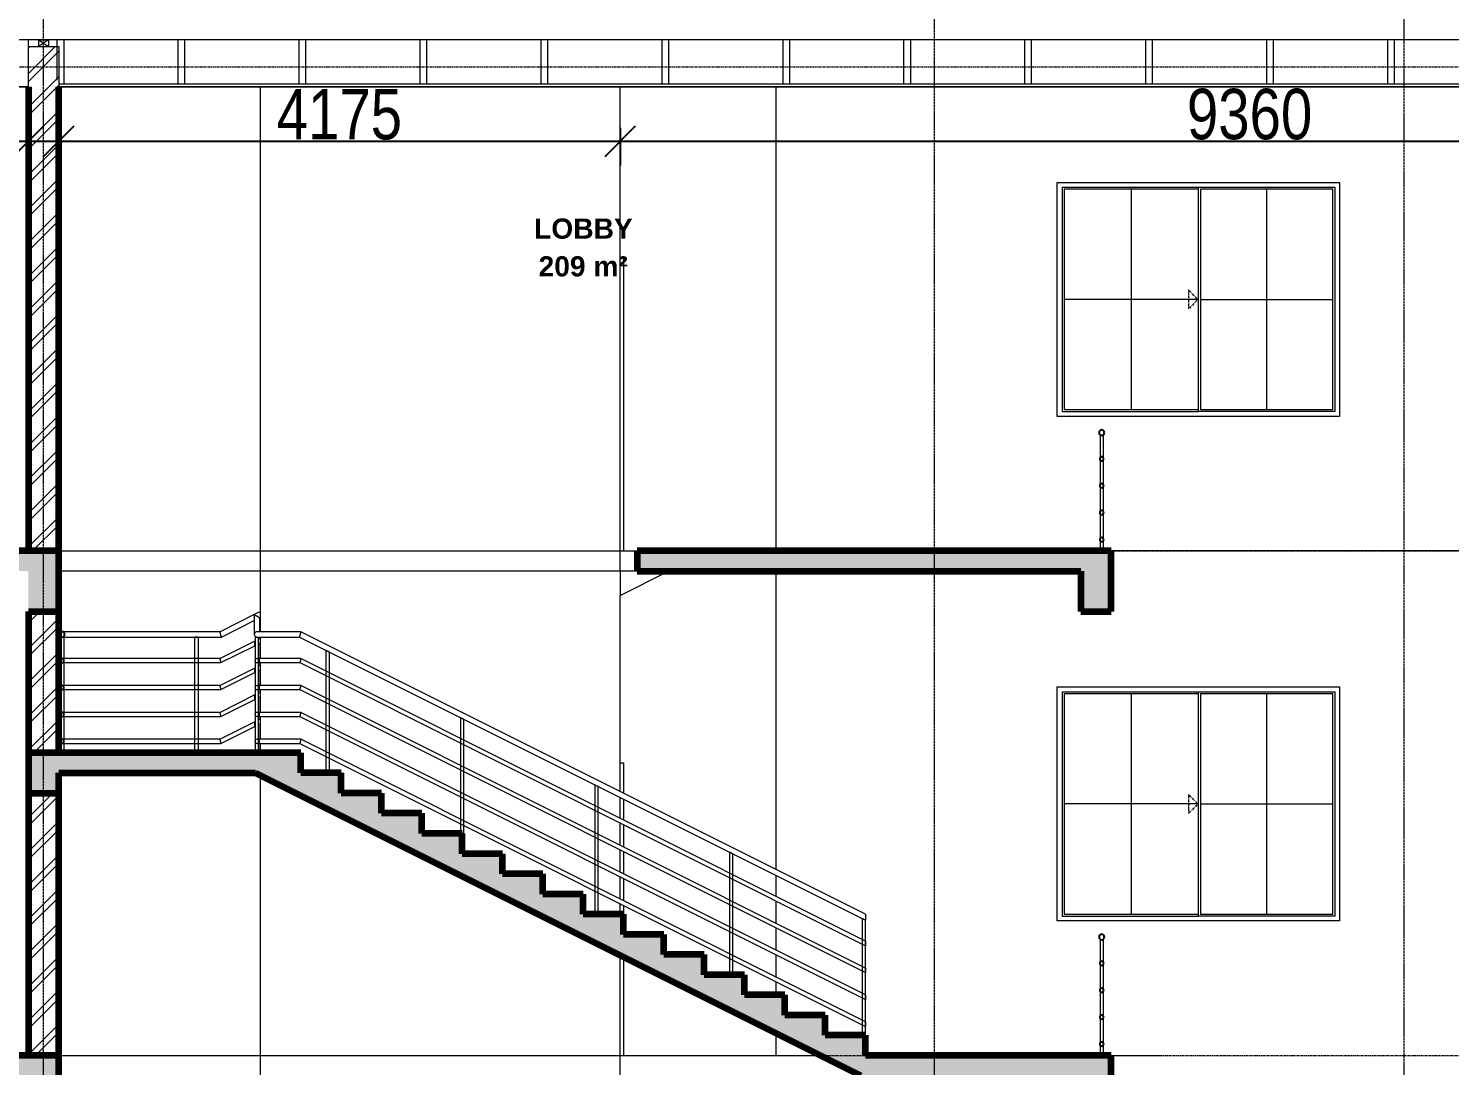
# Model space of a CAD drawing. Header units: millimetres. Extents: x -35190 to 411743, y -233114 to 23872.
# Drawn here: x 5511 to 16078, y -217596 to -209887 of the extents above; entities that cross this region are included whole.
import ezdxf

# ---------------------------------------------------------------- set-up
doc = ezdxf.new("R2010")
doc.units = ezdxf.units.MM
doc.linetypes.add('Centre', pattern=[31.75, 6.35, -4.7625, 15.875, -4.7625])
doc.linetypes.add('Grid Line', pattern=[22.225, 12.7, -3.175, 3.175, -3.175])
for name, color, linetype, lineweight in [('A-ANNO-DIMS', 211, 'Continuous', 9), ('A-AREA', 32, 'Continuous', 18), ('A-AREA-IDEN', 2, 'Continuous', 9), ('A-DETL-GENF', 92, 'Continuous', 18), ('A-DETL-THIN', 151, 'Continuous', 18), ('A-DOOR', 31, 'Continuous', 18), ('A-DOOR-FRAM', 31, 'Continuous', 18), ('A-FLOR', 192, 'Continuous', 18), ('A-FLOR-HRAL', 11, 'Continuous', 18), ('A-FLOR-LEVL', 51, 'Continuous', 18), ('A-GLAZ', 151, 'Continuous', 18), ('A-WALL', 113, 'Continuous', 18), ('A-WALL-PATT', 111, 'Continuous', 18), ('S-GRID', 1, 'Continuous', 9)]:
    doc.layers.add(name, color=color, linetype=linetype, lineweight=lineweight)
doc.styles.add('Arial_3', font='arial.ttf', dxfattribs={"width": 0.8, "height": 375})
doc.styles.add('Arial_B', font='arialbd.ttf', dxfattribs={"height": 225})
doc.dimstyles.new('main_4_5mm', dxfattribs={"dimscale": 304.8, "dimtxt": 382.597275, "dimasz": 0.738189, "dimexe": 0.590551, "dimexo": 0.0625, "dimgap": 0.024606, "dimtad": 1, "dimdec": 0, "dimzin": 0, "dimdsep": 46, "dimtxsty": 'Arial_3', "dimblk1": 'OBLIQUE', "dimblk2": 'OBLIQUE', "dimsah": 1, "dimcen": 0.09, "dimdle": 0.590551, "dimazin": 0, "dimtfac": 1, "dimtdec": 4, "dimtix": 1, "dimtmove": 0, "dimatfit": 3, "dimfxl": 0.590551, "dimfxlon": 1, "dimtvp": 1, "dimtolj": 1, "dimtzin": 0, "dimarcsym": 2})
pattern_1 = [(45, (6216.13, -214796.5), (-125.7236, 125.7236), []), (45, (6216.13, -214606), (-125.7236, 125.7236), [])]

# ---------------------------------------------------------------- blocks, each defined once
blk = doc.blocks.new('Sliding - 2L - SL2_1 X 1_8-V2-Section 2')
at = {"layer": 'A-GLAZ'}
for p, q in [((9701, 3154), (9701, 1486)), ((9701, 3154), (10715, 3154)), ((9716, 3139), (9716, 1501)), ((10715, 3139), (9716, 3139)), ((10216, 3139), (10216, 1501)), ((10715, 1486), (10715, 3154)), ((10715, 3154), (11729, 3154)), ((10730, 3139), (10730, 1501)), ((11714, 3139), (10730, 3139)), ((11222, 3139), (11222, 1501)), ((11714, 1501), (11714, 3139)), ((11729, 3154), (11729, 1486)), ((10712, 2320), (9716, 2320)), ((10730, 2320), (11714, 2320)), ((9701, 1486), (10715, 1486)), ((9716, 1501), (10715, 1501)), ((11729, 1486), (10715, 1486)), ((10730, 1501), (11714, 1501))]:
    blk.add_line(p, q, dxfattribs=at)
at = {"layer": 'A-GLAZ', "linetype": 'Centre'}
for p, q in [((10712, 2320), (10641, 2391)), ((10641, 2391), (10641, 2249)), ((10712, 2320), (10641, 2249))]:
    blk.add_line(p, q, dxfattribs=at)
blk = doc.blocks.new('Railing - 25mm-466702-Section 2')
at = {"layer": 'A-FLOR-HRAL'}
for p, q in [((4228, 3462), (4228, 2550)), ((4253, 2550), (4253, 3449))]:
    blk.add_line(p, q, dxfattribs=at)
at = {"layer": 'A-FLOR-HRAL', "flags": 128}
for points in [[(4240, 3455), (4235, 3458), (4231, 3460), (4228, 3461)], [(4253, 3449), (4253, 3449), (4250, 3450), (4246, 3453), (4240, 3455)]]:
    blk.add_lwpolyline(points, dxfattribs=at)
blk = doc.blocks.new('Railing - 25mm-466696-Section 2')
at = {"layer": 'A-FLOR-HRAL'}
for p, q in [((5228, 2962), (5228, 2100)), ((5253, 2100), (5253, 2949)), ((5253, 2100), (5240, 2100))]:
    blk.add_line(p, q, dxfattribs=at)
at = {"layer": 'A-FLOR-HRAL', "flags": 128}
for points in [[(5240, 2955), (5235, 2958), (5231, 2960), (5228, 2961)], [(5253, 2949), (5253, 2949), (5250, 2950), (5246, 2953), (5240, 2955)]]:
    blk.add_lwpolyline(points, dxfattribs=at)
blk = doc.blocks.new('Railing - 25mm-466704-Section 2')
at = {"layer": 'A-FLOR-HRAL'}
for p, q in [((6228, 2462), (6228, 1500)), ((6253, 1500), (6253, 2449))]:
    blk.add_line(p, q, dxfattribs=at)
at = {"layer": 'A-FLOR-HRAL', "flags": 128}
for points in [[(6240, 2455), (6235, 2458), (6231, 2460), (6228, 2461)], [(6253, 2449), (6253, 2449), (6250, 2450), (6246, 2453), (6240, 2455)]]:
    blk.add_lwpolyline(points, dxfattribs=at)
blk = doc.blocks.new('Railing - 25mm-466698-Section 2')
at = {"layer": 'A-FLOR-HRAL'}
for p, q in [((3650, 3560), (3650, 2700)), ((3650, 3560), (3663, 3560)), ((3663, 3560), (3675, 3560)), ((3675, 2700), (3675, 3560))]:
    blk.add_line(p, q, dxfattribs=at)
blk = doc.blocks.new('Railing - 25mm-466692-Section 2')
at = {"layer": 'A-FLOR-HRAL'}
for p, q in [((8215, 1468), (8215, 600)), ((8240, 600), (8240, 1455))]:
    blk.add_line(p, q, dxfattribs=at)
at = {"layer": 'A-FLOR-HRAL', "flags": 128}
for points in [[(8228, 1462), (8222, 1464), (8218, 1466), (8216, 1468)], [(8240, 1455), (8240, 1455), (8238, 1457), (8233, 1459), (8228, 1462)]]:
    blk.add_lwpolyline(points, dxfattribs=at)
blk = doc.blocks.new('Railing - Railing-467840-Section 2')
at = {"layer": 'A-FLOR-HRAL'}
for p, q in [((3740, 7300), (3727, 7294)), ((3702, 7281), (3700, 7280)), ((3700, 7246), (3702, 7248)), ((3727, 7260), (3740, 7266)), ((3702, 7081), (3700, 7080)), ((3740, 7100), (3727, 7094)), ((4040, 7150), (3730, 7150)), ((3730, 7150), (3730, 7135)), ((3730, 7135), (3730, 7120)), ((3730, 7120), (4033, 7120)), ((4033, 7120), (8240, 5016)), ((8240, 5050), (4040, 7150)), ((3700, 7046), (3702, 7048)), ((3727, 7060), (3740, 7066)), ((3702, 6881), (3700, 6880)), ((3740, 6900), (3727, 6894)), ((4040, 6950), (3730, 6950)), ((3730, 6950), (3730, 6935)), ((3730, 6935), (3730, 6920)), ((3730, 6920), (4033, 6920)), ((4033, 6920), (8240, 4816)), ((8240, 4850), (4040, 6950)), ((3700, 6846), (3702, 6848)), ((3727, 6860), (3740, 6866)), ((3702, 6681), (3700, 6680)), ((3740, 6700), (3727, 6694)), ((3727, 6660), (3740, 6666)), ((4040, 6750), (3730, 6750)), ((3730, 6750), (3730, 6735)), ((3730, 6735), (3730, 6720)), ((3730, 6720), (4033, 6720)), ((4033, 6720), (8240, 4616)), ((8240, 4650), (4040, 6750)), ((3700, 6646), (3702, 6648)), ((4040, 6550), (3730, 6550)), ((3730, 6550), (3730, 6535)), ((3730, 6535), (3730, 6520)), ((3730, 6520), (4033, 6520)), ((4033, 6520), (8240, 4416)), ((8240, 4450), (4040, 6550))]:
    blk.add_line(p, q, dxfattribs=at)
at = {"layer": 'A-FLOR-HRAL', "flags": 128}
for points in [[(3700, 7263), (3700, 7267), (3700, 7271), (3700, 7275), (3700, 7278), (3700, 7279), (3700, 7280)], [(3700, 7246), (3700, 7247), (3700, 7249), (3700, 7251), (3700, 7255), (3700, 7259), (3700, 7263)], [(3700, 7063), (3700, 7067), (3700, 7071), (3700, 7075), (3700, 7078), (3700, 7079), (3700, 7080)], [(3700, 7046), (3700, 7047), (3700, 7049), (3700, 7051), (3700, 7055), (3700, 7059), (3700, 7063)], [(3700, 6863), (3700, 6867), (3700, 6871), (3700, 6875), (3700, 6878), (3700, 6879), (3700, 6880)], [(3700, 6846), (3700, 6847), (3700, 6849), (3700, 6851), (3700, 6855), (3700, 6859), (3700, 6863)], [(3700, 6663), (3700, 6667), (3700, 6671), (3700, 6675), (3700, 6678), (3700, 6679), (3700, 6680)], [(3700, 6646), (3700, 6647), (3700, 6649), (3700, 6651), (3700, 6655), (3700, 6659), (3700, 6663)], [(8240, 5050), (8240, 5049), (8240, 5048), (8240, 5045), (8240, 5042), (8240, 5038), (8240, 5033)], [(8240, 5033), (8240, 5029), (8240, 5025), (8240, 5021), (8240, 5019), (8240, 5017), (8240, 5016)], [(8240, 4850), (8240, 4849), (8240, 4848), (8240, 4845), (8240, 4842), (8240, 4838), (8240, 4833)], [(8240, 4833), (8240, 4829), (8240, 4825), (8240, 4821), (8240, 4819), (8240, 4817), (8240, 4816)], [(8240, 4650), (8240, 4649), (8240, 4648), (8240, 4645), (8240, 4642), (8240, 4638), (8240, 4633)], [(8240, 4633), (8240, 4629), (8240, 4625), (8240, 4621), (8240, 4619), (8240, 4617), (8240, 4616)], [(8240, 4450), (8240, 4449), (8240, 4448), (8240, 4445), (8240, 4442), (8240, 4438), (8240, 4433)], [(8240, 4433), (8240, 4429), (8240, 4425), (8240, 4421), (8240, 4419), (8240, 4417), (8240, 4416)]]:
    blk.add_lwpolyline(points, dxfattribs=at)
at = {"layer": 'A-FLOR-HRAL'}
for centre, start, end in [((3715, 7135), 0, 180), ((3715, 7135), 180, 0), ((3715, 6935), 0, 180), ((3715, 6935), 180, 0), ((3715, 6735), 0, 180), ((3715, 6735), 180, 0), ((3715, 6535), 0, 180), ((3715, 6535), 180, 0)]:
    blk.add_arc(centre, 15, start, end, dxfattribs=at)
for points, knots in [([(4037, 7135), (4036, 7134), (4036, 7131), (4035, 7127), (4034, 7124), (4033, 7121), (4033, 7120), (4033, 7120)], [0, 0, 0, 0, 0.0833333, 0.1666667, 0.25, 0.3333333, 0.5, 0.5, 0.5, 0.5]), ([(4040, 7150), (4040, 7150), (4040, 7149), (4039, 7146), (4039, 7143), (4038, 7139), (4037, 7136), (4037, 7135)], [0.5, 0.5, 0.5, 0.5, 0.6666667, 0.75, 0.8333333, 0.9166667, 1, 1, 1, 1]), ([(4037, 6935), (4036, 6934), (4036, 6931), (4035, 6927), (4034, 6924), (4033, 6921), (4033, 6920), (4033, 6920)], [0, 0, 0, 0, 0.0833333, 0.1666667, 0.25, 0.3333333, 0.5, 0.5, 0.5, 0.5]), ([(4040, 6950), (4040, 6950), (4040, 6949), (4039, 6946), (4039, 6943), (4038, 6939), (4037, 6936), (4037, 6935)], [0.5, 0.5, 0.5, 0.5, 0.6666667, 0.75, 0.8333333, 0.9166667, 1, 1, 1, 1]), ([(4037, 6735), (4036, 6734), (4036, 6731), (4035, 6727), (4034, 6724), (4033, 6721), (4033, 6720), (4033, 6720)], [0, 0, 0, 0, 0.0833333, 0.1666667, 0.25, 0.3333333, 0.5, 0.5, 0.5, 0.5]), ([(4040, 6750), (4040, 6750), (4040, 6749), (4039, 6746), (4039, 6743), (4038, 6739), (4037, 6736), (4037, 6735)], [0.5, 0.5, 0.5, 0.5, 0.6666667, 0.75, 0.8333333, 0.9166667, 1, 1, 1, 1]), ([(4037, 6535), (4036, 6534), (4036, 6531), (4035, 6527), (4034, 6524), (4033, 6521), (4033, 6520), (4033, 6520)], [0, 0, 0, 0, 0.0833333, 0.1666667, 0.25, 0.3333333, 0.5, 0.5, 0.5, 0.5]), ([(4040, 6550), (4040, 6550), (4040, 6549), (4039, 6546), (4039, 6543), (4038, 6539), (4037, 6536), (4037, 6535)], [0.5, 0.5, 0.5, 0.5, 0.6666667, 0.75, 0.8333333, 0.9166667, 1, 1, 1, 1])]:
    blk.add_open_spline(points, degree=3, knots=knots, dxfattribs=at)
for name, p in [('Railing - 25mm-466698-Section 2', (52, 3750)), ('Railing - 25mm-466702-Section 2', (0, 3750)), ('Railing - 25mm-466696-Section 2', (0, 3750)), ('Railing - 25mm-466704-Section 2', (0, 3750)), ('Railing - 25mm-466702-Section 2', (3000, 2250)), ('Railing - 25mm-466692-Section 2', (0, 3750))]:
    blk.add_blockref(name, p)
blk = doc.blocks.new('Railing - 25mm-466700-Section 2')
at = {"layer": 'A-FLOR-HRAL'}
for p, q in [((3728, 7294), (3728, 7310)), ((3728, 7143), (3728, 7260)), ((3728, 7094), (3728, 7127)), ((3728, 6943), (3728, 7060)), ((3728, 6894), (3728, 6927)), ((3728, 6743), (3728, 6860)), ((3728, 6694), (3728, 6727)), ((3728, 6543), (3728, 6660)), ((3728, 6450), (3728, 6527))]:
    blk.add_line(p, q, dxfattribs=at)
blk = doc.blocks.new('Railing - 25mm-V7-Section 2')
at = {"layer": 'A-FLOR-HRAL'}
for p, q in [((2253, 3391), (2253, 3560)), ((2278, 3560), (2253, 3560)), ((2278, 3560), (2278, 3391)), ((2253, 3191), (2253, 3379)), ((2278, 3379), (2278, 3191)), ((2253, 2991), (2253, 3179)), ((2278, 3179), (2278, 2991)), ((2253, 2791), (2253, 2979)), ((2278, 2979), (2278, 2791)), ((2253, 2700), (2253, 2779)), ((2278, 2779), (2278, 2700))]:
    blk.add_line(p, q, dxfattribs=at)
blk = doc.blocks.new('Railing - Railing-467844-Section 2')
at = {"layer": 'A-FLOR-HRAL'}
for p, q in [((3695, 7477), (3440, 7350)), ((3450, 7310), (3695, 7433)), ((3440, 7350), (2266, 7350)), ((2278, 7310), (3450, 7310)), ((3700, 7280), (3440, 7150)), ((3447, 7120), (3700, 7246)), ((2253, 7150), (2251, 7150)), ((2251, 7150), (2251, 7135)), ((2251, 7135), (2251, 7120)), ((2251, 7120), (2253, 7120)), ((3440, 7150), (2278, 7150)), ((2278, 7120), (3447, 7120)), ((3700, 7080), (3440, 6950)), ((3447, 6920), (3700, 7046)), ((2253, 6950), (2251, 6950)), ((2251, 6950), (2251, 6935)), ((2251, 6935), (2251, 6920)), ((2251, 6920), (2253, 6920)), ((3440, 6950), (2278, 6950)), ((2278, 6920), (3447, 6920)), ((3700, 6880), (3440, 6750)), ((3447, 6720), (3700, 6846)), ((2253, 6750), (2251, 6750)), ((2251, 6750), (2251, 6735)), ((2251, 6735), (2251, 6720)), ((2251, 6720), (2253, 6720)), ((3440, 6750), (2278, 6750)), ((2278, 6720), (3447, 6720)), ((3700, 6680), (3440, 6550)), ((3447, 6520), (3700, 6646)), ((2253, 6550), (2251, 6550)), ((2251, 6550), (2251, 6535)), ((2251, 6535), (2251, 6520)), ((2251, 6520), (2253, 6520)), ((3440, 6550), (2278, 6550)), ((2278, 6520), (3447, 6520))]:
    blk.add_line(p, q, dxfattribs=at)
at = {"layer": 'A-FLOR-HRAL', "lineweight": 25}
for centre, radius, start, end in [((2266, 7330), 20, 0, 180), ((2266, 7330), 20, 180, 360), ((2266, 7135), 15, 0, 180), ((2266, 7135), 15, 180, 0), ((2266, 6935), 15, 0, 180), ((2266, 6935), 15, 180, 0), ((2266, 6735), 15, 0, 180), ((2266, 6735), 15, 180, 0), ((2266, 6535), 15, 0, 180), ((2266, 6535), 15, 180, 0)]:
    blk.add_arc(centre, radius, start, end, dxfattribs=at)
at = {"layer": 'A-FLOR-HRAL'}
for points, knots in [([(2286, 7330), (2286, 7332), (2285, 7334), (2284, 7338), (2283, 7340), (2282, 7342), (2281, 7343), (2280, 7344), (2278, 7346), (2276, 7347), (2275, 7348), (2273, 7348), (2272, 7349), (2271, 7349), (2270, 7350), (2268, 7350), (2267, 7350), (2266, 7350), (2264, 7350), (2263, 7350), (2262, 7350), (2261, 7349), (2259, 7349), (2258, 7348), (2257, 7348), (2256, 7347), (2255, 7347), (2253, 7346), (2252, 7344), (2251, 7343), (2250, 7342), (2248, 7340), (2247, 7338), (2246, 7334), (2246, 7332), (2246, 7330)], [0, 0, 0, 0, 0.083333, 0.125, 0.166667, 0.208333, 0.229167, 0.25, 0.291667, 0.333333, 0.354167, 0.375, 0.395833, 0.416667, 0.4375, 0.458333, 0.479167, 0.5, 0.520833, 0.541667, 0.5625, 0.583333, 0.604167, 0.625, 0.645833, 0.666667, 0.6875, 0.708333, 0.75, 0.770833, 0.791667, 0.833333, 0.875, 0.916667, 1, 1, 1, 1]), ([(2246, 7330), (2246, 7328), (2246, 7326), (2247, 7322), (2248, 7320), (2250, 7318), (2251, 7317), (2252, 7316), (2254, 7314), (2255, 7313), (2257, 7312), (2258, 7312), (2259, 7311), (2261, 7311), (2262, 7310), (2263, 7310), (2264, 7310), (2266, 7310), (2267, 7310), (2268, 7310), (2270, 7310), (2271, 7311), (2272, 7311), (2273, 7312), (2275, 7312), (2276, 7313), (2277, 7313), (2278, 7314), (2280, 7316), (2281, 7317), (2282, 7318), (2283, 7320), (2284, 7322), (2285, 7326), (2286, 7328), (2286, 7330)], [0, 0, 0, 0, 0.083333, 0.125, 0.166667, 0.208333, 0.229167, 0.25, 0.291667, 0.333333, 0.354167, 0.375, 0.395833, 0.416667, 0.4375, 0.458333, 0.479167, 0.5, 0.520833, 0.541667, 0.5625, 0.583333, 0.604167, 0.625, 0.645833, 0.666667, 0.6875, 0.708333, 0.75, 0.770833, 0.791667, 0.833333, 0.875, 0.916667, 1, 1, 1, 1]), ([(3445, 7330), (3445, 7332), (3444, 7335), (3443, 7340), (3442, 7344), (3441, 7349), (3440, 7350), (3440, 7350)], [0, 0, 0, 0, 0.0833333, 0.1666667, 0.25, 0.3333333, 0.5, 0.5, 0.5, 0.5]), ([(3450, 7310), (3450, 7310), (3449, 7311), (3448, 7316), (3447, 7320), (3446, 7325), (3445, 7328), (3445, 7330)], [0.5, 0.5, 0.5, 0.5, 0.6666667, 0.75, 0.8333333, 0.9166667, 1, 1, 1, 1]), ([(3444, 7135), (3444, 7136), (3443, 7139), (3442, 7143), (3441, 7146), (3441, 7149), (3440, 7150), (3440, 7150)], [0, 0, 0, 0, 0.0833333, 0.1666667, 0.25, 0.3333333, 0.5, 0.5, 0.5, 0.5]), ([(3447, 7120), (3447, 7120), (3447, 7121), (3446, 7124), (3446, 7127), (3445, 7131), (3444, 7134), (3444, 7135)], [0.5, 0.5, 0.5, 0.5, 0.6666667, 0.75, 0.8333333, 0.9166667, 1, 1, 1, 1]), ([(3444, 6935), (3444, 6936), (3443, 6939), (3442, 6943), (3441, 6946), (3441, 6949), (3440, 6950), (3440, 6950)], [0, 0, 0, 0, 0.0833333, 0.1666667, 0.25, 0.3333333, 0.5, 0.5, 0.5, 0.5]), ([(3447, 6920), (3447, 6920), (3447, 6921), (3446, 6924), (3446, 6927), (3445, 6931), (3444, 6934), (3444, 6935)], [0.5, 0.5, 0.5, 0.5, 0.6666667, 0.75, 0.8333333, 0.9166667, 1, 1, 1, 1]), ([(3444, 6735), (3444, 6736), (3443, 6739), (3442, 6743), (3441, 6746), (3441, 6749), (3440, 6750), (3440, 6750)], [0, 0, 0, 0, 0.0833333, 0.1666667, 0.25, 0.3333333, 0.5, 0.5, 0.5, 0.5]), ([(3447, 6720), (3447, 6720), (3447, 6721), (3446, 6724), (3446, 6727), (3445, 6731), (3444, 6734), (3444, 6735)], [0.5, 0.5, 0.5, 0.5, 0.6666667, 0.75, 0.8333333, 0.9166667, 1, 1, 1, 1]), ([(3444, 6535), (3444, 6536), (3443, 6539), (3442, 6543), (3441, 6546), (3441, 6549), (3440, 6550), (3440, 6550)], [0, 0, 0, 0, 0.0833333, 0.1666667, 0.25, 0.3333333, 0.5, 0.5, 0.5, 0.5]), ([(3447, 6520), (3447, 6520), (3447, 6521), (3446, 6524), (3446, 6527), (3445, 6531), (3444, 6534), (3444, 6535)], [0.5, 0.5, 0.5, 0.5, 0.6666667, 0.75, 0.8333333, 0.9166667, 1, 1, 1, 1])]:
    blk.add_open_spline(points, degree=3, knots=knots, dxfattribs=at)
for name, p in [('Railing - 25mm-V7-Section 2', (0, 3750)), ('Railing - 25mm-466700-Section 2', (0, 0))]:
    blk.add_blockref(name, p)
at = {"extrusion": (0, 0, -1), "zscale": -1}
blk.add_blockref('Railing - 25mm-466698-Section 2', (-6928, 3750), dxfattribs=at)
blk = doc.blocks.new('Top Rail Type - Top Rail_Internal_-467856-Section 2')
at = {"layer": 'A-FLOR-HRAL'}
for p, q in [((3740, 7500), (3695, 7477)), ((3695, 7477), (3695, 7330)), ((3735, 7453), (3740, 7455)), ((3735, 7350), (3735, 7453)), ((4040, 7350), (3715, 7350)), ((3715, 7310), (4031, 7310)), ((4031, 7310), (8240, 5205)), ((8240, 5250), (4040, 7350))]:
    blk.add_line(p, q, dxfattribs=at)
at = {"layer": 'A-FLOR-HRAL', "flags": 128}
for points in [[(3695, 7477), (3696, 7477), (3698, 7476), (3701, 7474), (3705, 7471), (3710, 7468), (3715, 7465), (3720, 7462), (3725, 7459), (3729, 7456), (3732, 7454), (3734, 7453), (3735, 7453)], [(3715, 7465), (3710, 7468), (3705, 7471), (3701, 7474), (3698, 7476), (3696, 7477), (3695, 7477)], [(3735, 7453), (3734, 7453), (3732, 7454), (3729, 7456), (3725, 7459), (3720, 7462), (3715, 7465)], [(8240, 5250), (8240, 5249), (8240, 5247), (8240, 5243), (8240, 5239), (8240, 5233), (8240, 5228)], [(8240, 5228), (8240, 5222), (8240, 5216), (8240, 5212), (8240, 5208), (8240, 5206), (8240, 5205)]]:
    blk.add_lwpolyline(points, dxfattribs=at)
at = {"layer": 'A-FLOR-HRAL'}
for points, knots in [([(3715, 7350), (3714, 7350), (3714, 7350), (3712, 7350), (3711, 7350), (3710, 7349), (3708, 7349), (3707, 7348), (3706, 7348), (3705, 7347), (3704, 7347), (3702, 7346), (3701, 7344), (3700, 7343), (3699, 7342), (3698, 7340), (3696, 7338), (3695, 7334), (3695, 7332), (3695, 7330)], [0.5, 0.5, 0.5, 0.5, 0.5208333, 0.5416667, 0.5625, 0.5833333, 0.6041667, 0.625, 0.6458333, 0.6666667, 0.6875, 0.7083333, 0.75, 0.7708333, 0.7916667, 0.8333333, 0.875, 0.9166667, 1, 1, 1, 1]), ([(3695, 7330), (3695, 7328), (3695, 7326), (3696, 7322), (3698, 7320), (3699, 7318), (3700, 7317), (3701, 7316), (3703, 7314), (3705, 7313), (3706, 7312), (3707, 7312), (3708, 7311), (3710, 7311), (3711, 7310), (3712, 7310), (3714, 7310), (3714, 7310), (3715, 7310)], [0, 0, 0, 0, 0.0833333, 0.125, 0.1666667, 0.2083333, 0.2291667, 0.25, 0.2916667, 0.3333333, 0.3541667, 0.375, 0.3958333, 0.4166667, 0.4375, 0.4583333, 0.4791667, 0.5, 0.5, 0.5, 0.5]), ([(4036, 7330), (4035, 7328), (4034, 7325), (4033, 7320), (4032, 7316), (4031, 7311), (4031, 7310), (4031, 7310)], [0, 0, 0, 0, 0.0833333, 0.1666667, 0.25, 0.3333333, 0.5, 0.5, 0.5, 0.5]), ([(4040, 7350), (4040, 7350), (4040, 7349), (4039, 7344), (4038, 7340), (4037, 7335), (4036, 7332), (4036, 7330)], [0.5, 0.5, 0.5, 0.5, 0.6666667, 0.75, 0.8333333, 0.9166667, 1, 1, 1, 1])]:
    blk.add_open_spline(points, degree=3, knots=knots, dxfattribs=at)
blk = doc.blocks.new('Top Rail Type - Top Rail_Internal_-467872-Section 2')
at = {"layer": 'A-FLOR-HRAL'}
for p, q in [((3695, 7477), (3440, 7350)), ((3450, 7310), (3695, 7433)), ((3440, 7350), (2266, 7350)), ((2278, 7310), (3450, 7310))]:
    blk.add_line(p, q, dxfattribs=at)
for start, end in [(0, 180), (180, 360)]:
    blk.add_arc((2266, 7330), 20, start, end, dxfattribs=at)
for points, knots in [([(2286, 7330), (2286, 7332), (2285, 7334), (2284, 7338), (2283, 7340), (2282, 7342), (2281, 7343), (2280, 7344), (2278, 7346), (2276, 7347), (2275, 7348), (2273, 7348), (2272, 7349), (2271, 7349), (2270, 7350), (2268, 7350), (2267, 7350), (2266, 7350), (2264, 7350), (2263, 7350), (2262, 7350), (2261, 7349), (2259, 7349), (2258, 7348), (2257, 7348), (2256, 7347), (2255, 7347), (2253, 7346), (2252, 7344), (2251, 7343), (2250, 7342), (2248, 7340), (2247, 7338), (2246, 7334), (2246, 7332), (2246, 7330)], [0, 0, 0, 0, 0.083333, 0.125, 0.166667, 0.208333, 0.229167, 0.25, 0.291667, 0.333333, 0.354167, 0.375, 0.395833, 0.416667, 0.4375, 0.458333, 0.479167, 0.5, 0.520833, 0.541667, 0.5625, 0.583333, 0.604167, 0.625, 0.645833, 0.666667, 0.6875, 0.708333, 0.75, 0.770833, 0.791667, 0.833333, 0.875, 0.916667, 1, 1, 1, 1]), ([(2246, 7330), (2246, 7328), (2246, 7326), (2247, 7322), (2248, 7320), (2250, 7318), (2251, 7317), (2252, 7316), (2254, 7314), (2255, 7313), (2257, 7312), (2258, 7312), (2259, 7311), (2261, 7311), (2262, 7310), (2263, 7310), (2264, 7310), (2266, 7310), (2267, 7310), (2268, 7310), (2270, 7310), (2271, 7311), (2272, 7311), (2273, 7312), (2275, 7312), (2276, 7313), (2277, 7313), (2278, 7314), (2280, 7316), (2281, 7317), (2282, 7318), (2283, 7320), (2284, 7322), (2285, 7326), (2286, 7328), (2286, 7330)], [0, 0, 0, 0, 0.083333, 0.125, 0.166667, 0.208333, 0.229167, 0.25, 0.291667, 0.333333, 0.354167, 0.375, 0.395833, 0.416667, 0.4375, 0.458333, 0.479167, 0.5, 0.520833, 0.541667, 0.5625, 0.583333, 0.604167, 0.625, 0.645833, 0.666667, 0.6875, 0.708333, 0.75, 0.770833, 0.791667, 0.833333, 0.875, 0.916667, 1, 1, 1, 1]), ([(3445, 7330), (3445, 7332), (3444, 7335), (3443, 7340), (3442, 7344), (3441, 7349), (3440, 7350), (3440, 7350)], [0, 0, 0, 0, 0.0833333, 0.1666667, 0.25, 0.3333333, 0.5, 0.5, 0.5, 0.5]), ([(3450, 7310), (3450, 7310), (3449, 7311), (3448, 7316), (3447, 7320), (3446, 7325), (3445, 7328), (3445, 7330)], [0.5, 0.5, 0.5, 0.5, 0.6666667, 0.75, 0.8333333, 0.9166667, 1, 1, 1, 1])]:
    blk.add_open_spline(points, degree=3, knots=knots, dxfattribs=at)
blk = doc.blocks.new('M_Single-Flush - 900 x 2100mm-426325-Section 2')
at = {"layer": 'A-DOOR-FRAM'}
for p, q in [((6415, 10126), (6440, 10126)), ((6440, 10126), (6440, 7950))]:
    blk.add_line(p, q, dxfattribs=at)
blk = doc.blocks.new('M_Single-Flush - 850 x 2100mm-428653-Section 2')
at = {"layer": 'A-DOOR-FRAM'}
for p, q in [((6415, 2626), (6440, 2626)), ((6440, 2626), (6440, 2400)), ((6440, 2355), (6440, 2200)), ((6440, 2166), (6440, 2000)), ((6440, 1966), (6440, 1800)), ((6440, 1766), (6440, 1600)), ((6440, 1566), (6440, 1500)), ((6440, 1182), (6440, 450))]:
    blk.add_line(p, q, dxfattribs=at)
blk = doc.blocks.new('Railing - Railing-587295-Section 2')
at = {"layer": 'A-FLOR-HRAL', "lineweight": 25}
for centre, radius, start, end in [((9996, 5080), 20, 0, 180), ((9996, 5080), 20, 180, 0), ((9996, 4885), 15, 0, 180), ((9996, 4885), 15, 180, 0), ((9996, 4685), 15, 0, 180), ((9996, 4685), 15, 180, 0), ((9996, 4485), 15, 0, 180), ((9996, 4485), 15, 180, 0), ((9996, 4285), 15, 0, 180), ((9996, 4285), 15, 180, 0)]:
    blk.add_arc(centre, radius, start, end, dxfattribs=at)
at = {"extrusion": (0, 0, -1), "zscale": -1}
blk.add_blockref('Railing - 25mm-V7-Section 2', (-12262, 1500), dxfattribs=at)
blk = doc.blocks.new('Top Rail Type - Top Rail_Internal_-587425-Section 2')
at = {"layer": 'A-FLOR-HRAL'}
for start, end in [(0, 180), (180, 0)]:
    blk.add_arc((9996, 5080), 20, start, end, dxfattribs=at)
blk = doc.blocks.new('Railing - Railing-626702-Section 2')
at = {"layer": 'A-FLOR-HRAL', "lineweight": 25}
for centre, radius, start, end in [((9996, 8830), 20, 0, 180), ((9996, 8830), 20, 180, 0), ((9996, 8635), 15, 0, 180), ((9996, 8635), 15, 180, 0), ((9996, 8435), 15, 0, 180), ((9996, 8435), 15, 180, 0), ((9996, 8235), 15, 0, 180), ((9996, 8235), 15, 180, 0), ((9996, 8035), 15, 0, 180), ((9996, 8035), 15, 180, 0)]:
    blk.add_arc(centre, radius, start, end, dxfattribs=at)
at = {"extrusion": (0, 0, -1), "zscale": -1}
blk.add_blockref('Railing - 25mm-V7-Section 2', (-12262, 5250), dxfattribs=at)
blk = doc.blocks.new('Top Rail Type - Top Rail_Internal_-626705-Section 2')
at = {"layer": 'A-FLOR-HRAL'}
for start, end in [(0, 180), (180, 0)]:
    blk.add_arc((9996, 8830), 20, start, end, dxfattribs=at)
blk = doc.blocks.new('_Oblique')
at = {"color": 0, "linetype": 'ByBlock', "lineweight": -2}
blk.add_line((-0.5, -0.5), (0.5, 0.5), dxfattribs=at)
blk = doc.blocks.new('*D978')
at = {"layer": 'A-ANNO-DIMS', "color": 0, "lineweight": -2, "transparency": 16777216}
for p, q in [((3711, -210625), (3711, -210906)), ((5511, -210625), (5511, -210906)), ((3531, -210726), (5691, -210726))]:
    blk.add_line(p, q, dxfattribs=at)
at = {"layer": 'Defpoints', "color": 0, "transparency": 16777216}
for p in [(3711, -210606), (5511, -210606), (5511, -210726)]:
    blk.add_point(p, dxfattribs=at)
at = {"layer": 'A-ANNO-DIMS', "color": 0, "lineweight": -2, "transparency": 16777216, "xscale": 224.9999999999999, "yscale": 224.9999999999999, "zscale": 224.9999999999999, "rotation": 180}
blk.add_blockref('_Oblique', (3711, -210726), dxfattribs=at)
at = {"layer": 'A-ANNO-DIMS', "color": 0, "lineweight": -2, "transparency": 16777216, "xscale": 224.9999999999999, "yscale": 224.9999999999999, "zscale": 224.9999999999999}
blk.add_blockref('_Oblique', (5511, -210726), dxfattribs=at)
at = {"layer": 'A-ANNO-DIMS', "color": 0, "transparency": 16777216, "insert": (4611, -210527), "char_height": 375, "width": 661.13, "attachment_point": 5, "style": 'Arial_3'}
blk.add_mtext('\\A1;1800', dxfattribs=at)
blk = doc.blocks.new('*D979')
at = {"layer": 'A-ANNO-DIMS', "color": 0, "lineweight": -2, "transparency": 16777216}
for p, q in [((5736, -210625), (5736, -210906)), ((9911, -210625), (9911, -210906)), ((5556, -210726), (10091, -210726))]:
    blk.add_line(p, q, dxfattribs=at)
at = {"layer": 'Defpoints', "color": 0, "transparency": 16777216}
for p in [(5736, -210606), (9911, -210606), (9911, -210726)]:
    blk.add_point(p, dxfattribs=at)
at = {"layer": 'A-ANNO-DIMS', "color": 0, "lineweight": -2, "transparency": 16777216, "xscale": 224.9999999999999, "yscale": 224.9999999999999, "zscale": 224.9999999999999, "rotation": 180}
blk.add_blockref('_Oblique', (5736, -210726), dxfattribs=at)
at = {"layer": 'A-ANNO-DIMS', "color": 0, "lineweight": -2, "transparency": 16777216, "xscale": 224.9999999999999, "yscale": 224.9999999999999, "zscale": 224.9999999999999}
blk.add_blockref('_Oblique', (9911, -210726), dxfattribs=at)
at = {"layer": 'A-ANNO-DIMS', "color": 0, "transparency": 16777216, "insert": (7823, -210527), "char_height": 375, "width": 661.13, "attachment_point": 5, "style": 'Arial_3'}
blk.add_mtext('\\A1;4175', dxfattribs=at)
blk = doc.blocks.new('*D980')
at = {"layer": 'A-ANNO-DIMS', "color": 0, "lineweight": -2, "transparency": 16777216}
for p, q in [((9911, -210625), (9911, -210906)), ((19271, -210625), (19271, -210906)), ((9731, -210726), (19451, -210726))]:
    blk.add_line(p, q, dxfattribs=at)
at = {"layer": 'Defpoints', "color": 0, "transparency": 16777216}
for p in [(9911, -210606), (19271, -210606), (19271, -210726)]:
    blk.add_point(p, dxfattribs=at)
at = {"layer": 'A-ANNO-DIMS', "color": 0, "lineweight": -2, "transparency": 16777216, "xscale": 224.9999999999999, "yscale": 224.9999999999999, "zscale": 224.9999999999999, "rotation": 180}
blk.add_blockref('_Oblique', (9911, -210726), dxfattribs=at)
at = {"layer": 'A-ANNO-DIMS', "color": 0, "lineweight": -2, "transparency": 16777216, "xscale": 224.9999999999999, "yscale": 224.9999999999999, "zscale": 224.9999999999999}
blk.add_blockref('_Oblique', (19271, -210726), dxfattribs=at)
at = {"layer": 'A-ANNO-DIMS', "color": 0, "transparency": 16777216, "insert": (14591, -210526), "char_height": 375, "width": 661.13, "attachment_point": 5, "style": 'Arial_3'}
blk.add_mtext('\\A1;9360', dxfattribs=at)

msp = doc.modelspace()

# ---------------------------------------------------------------- hatches: boundary and pattern name
at = {"layer": 'A-DETL-GENF'}
h = msp.add_hatch(dxfattribs=at)
h.set_pattern_fill('FP_7', style=0, pattern_type=2)
h.set_pattern_definition([(50, (6216.13, -214796.49), (127.5292, -11.1576), [13.335, -146.685]), (355, (6216.13, -214796.5), (-24.6697, 133.74), [10.668, -117.348]), (100.451, (6226.76, -214797.42), (102.8597, 122.5818), [11.333, -124.663]), (46.184, (6216.13, -214760.93), (189.7552, -29.4304), [20.003, -220.028]), (96.636, (6231.94, -214763.39), (166.1822, 173.1996), [17, -186.995]), (351.184, (6216.13, -214760.93), (166.184, 173.1976), [16.002, -176.022]), (21, (6233.91, -214769.82), (106.13027, -71.586), [13.335, -146.685]), (326, (6233.91, -214769.82), (43.2619, 128.93175), [10.668, -117.348]), (71.451, (6242.75, -214775.79), (149.392, 57.34505), [11.333, -124.663]), (37.5, (6216.13, -214796.494), (2.16223, 59.18836), [5.867, -110.058, 5.867, -113.259, -117.793]), (37.5, (6216.13, -214796.494), (2.16223, 59.18836), [-235.052, 5.867, -111.925]), (7.5, (6216.13, -214796.494), (46.77386, 70.12615), [5.867, -62.052, 5.867, -107.391, -44.895]), (7.5, (6216.13, -214796.494), (46.77386, 70.12615), [-181.178, 5.867, -39.027]), (327.5, (6176.48, -214796.494), (94.91367, -4.01009), [5.867, -38.583, 5.867, -132.817, -184.023]), (327.5, (6176.48, -214796.494), (94.91367, -4.01009), [-183.134, 5.867, -178.156]), (317.5, (6158.7, -214796.49), (103.69057, 17.79882), [5.867, -51.918, 5.867, -86.233, -130.683]), (317.5, (6158.7, -214796.49), (103.69057, 17.79882), [-149.885, 5.867, -124.816])])
h.paths.add_polyline_path([(-6376.1, -221721.5), (-6376.1, -221306.5), (-4879.2, -221306.5), (-4879.2, -221156.5), (-6676.1, -221156.5), (-6676.1, -221721.5), (-6558.5, -221721.5)])
h.paths.add_polyline_path([(24295.8, -221721.5), (24295.8, -221571.5), (23995.8, -221571.5), (23995.8, -221421.5), (23707.8, -221421.5), (23707.8, -221271.5), (11735.8, -221271.5), (11735.8, -221121.5), (11435.8, -221121.5), (11435.8, -220971.5), (11135.8, -220971.5), (11135.8, -220821.5), (10835.8, -220821.5), (10835.8, -220671.5), (10535.8, -220671.5), (10535.8, -220521.5), (10235.8, -220521.5), (10235.8, -220371.5), (9935.8, -220371.5), (9935.8, -220221.5), (9635.8, -220221.5), (9635.8, -220071.5), (9335.8, -220071.5), (9335.8, -219921.5), (9035.8, -219921.5), (9035.8, -219771.5), (8735.8, -219771.5), (8735.8, -219621.5), (8435.8, -219621.5), (8435.8, -219471.5), (8135.8, -219471.5), (8135.8, -219321.5), (7835.8, -219321.5), (7835.8, -219171.5), (7535.8, -219171.5), (7535.8, -219021.5), (5510.8, -219021.5), (5510.8, -219321.5), (5735.8, -219321.5), (5735.8, -219171.5), (7200.4, -219171.5), (11400.4, -221271.5), (3485.8, -221271.5), (3485.8, -221421.5), (23595.8, -221421.5), (23595.8, -221521.5), (23960.4, -221721.5)])
h.paths.add_polyline_path([(211.3, -221421.5), (285.8, -221421.5), (285.8, -221271.5), (-4864.2, -221271.5), (-4864.2, -221421.5), (-540.9, -221421.5)])
h.paths.add_polyline_path([(-6558.5, -219251.5), (-6376.1, -219251.5), (-6376.1, -218801.5), (-8314.2, -218801.5), (-8314.2, -218951.5), (-6676.1, -218951.5), (-6676.1, -219251.5)])
h.paths.add_polyline_path([(3710.8, -218571.5), (3710.8, -218346.5), (3485.8, -218346.5), (3485.8, -218571.5)])
h.paths.add_polyline_path([(19270.8, -218523.5), (19515.8, -218523.5), (19515.8, -218271.5), (24595.8, -218271.5), (24595.8, -218171.5), (24495.8, -218171.5), (24495.8, -217771.5), (24595.8, -217771.5), (24595.8, -217671.5), (24295.8, -217671.5), (24295.8, -218121.5), (19270.8, -218121.5), (19270.8, -218424.7)])
h.paths.add_polyline_path([(13560.8, -217971.5), (13560.8, -217521.5), (11735.8, -217521.5), (11735.8, -217371.5), (11435.8, -217371.5), (11435.8, -217221.5), (11135.8, -217221.5), (11135.8, -217071.5), (10835.8, -217071.5), (10835.8, -216921.5), (10535.8, -216921.5), (10535.8, -216771.5), (10235.8, -216771.5), (10235.8, -216621.5), (9935.8, -216621.5), (9935.8, -216471.5), (9635.8, -216471.5), (9635.8, -216321.5), (9335.8, -216321.5), (9335.8, -216171.5), (9035.8, -216171.5), (9035.8, -216021.5), (8735.8, -216021.5), (8735.8, -215871.5), (8435.8, -215871.5), (8435.8, -215721.5), (8135.8, -215721.5), (8135.8, -215571.5), (7835.8, -215571.5), (7835.8, -215421.5), (7535.8, -215421.5), (7535.8, -215271.5), (5510.8, -215271.5), (5510.8, -215571.5), (5735.8, -215571.5), (5735.8, -215421.5), (7200.4, -215421.5), (11700.4, -217671.5), (13335.8, -217671.5), (13335.8, -217971.5)])
h.paths.add_polyline_path([(211.3, -217971.5), (285.8, -217971.5), (285.8, -217521.5), (-4864.2, -217521.5), (-4864.2, -217971.5), (-4639.2, -217971.5), (-4639.2, -217671.5), (-3839.2, -217671.5), (-3839.2, -217971.5), (-3614.2, -217971.5), (-3614.2, -217671.5), (-2064.2, -217671.5), (-2064.2, -217971.5), (-1839.2, -217971.5), (-1839.2, -217671.5), (60.8, -217671.5), (60.8, -217971.5)])
h.paths.add_polyline_path([(5510.8, -217971.5), (5735.8, -217971.5), (5735.8, -217521.5), (3485.8, -217521.5), (3485.8, -217971.5), (3710.8, -217971.5), (3710.8, -217671.5), (5510.8, -217671.5), (5510.8, -217942.6)])
h.paths.add_polyline_path([(-6652.6, -217859.7), (-6376.1, -217859.7), (-6376.1, -217559.7), (-4879.2, -217559.7), (-4879.2, -217409.7), (-6676.1, -217409.7), (-6676.1, -217859.7), (-6664.3, -217859.7)])
h.paths.add_polyline_path([(-6676.1, -215496.5), (-6376.1, -215496.5), (-6376.1, -215046.5), (-8314.2, -215046.5), (-8314.2, -215196.5), (-6676.1, -215196.5)])
h.paths.add_polyline_path([(-2045.3, -215421.5), (-1839.2, -215421.5), (-1839.2, -215196.5), (-2064.2, -215196.5), (-2064.2, -215421.5)])
h.paths.add_polyline_path([(3485.8, -214821.5), (3710.8, -214821.5), (3710.8, -214596.5), (3485.8, -214596.5)])
h.paths.add_polyline_path([(5510.8, -214221.5), (5735.8, -214221.5), (5735.8, -213771.5), (3485.8, -213771.5), (3485.8, -214221.5), (3710.8, -214221.5), (3710.8, -213921.5), (5510.8, -213921.5), (5510.8, -214086.3)])
h.paths.add_polyline_path([(13335.8, -214221.5), (13560.8, -214221.5), (13560.8, -213771.5), (10038, -213771.5), (10038, -213921.5), (13335.8, -213921.5), (13335.8, -214086.3)])
h.paths.add_polyline_path([(-4864.2, -214221.5), (-4639.2, -214221.5), (-4639.2, -213921.5), (-3839.2, -213921.5), (-3839.2, -214221.5), (-3614.2, -214221.5), (-3614.2, -213921.5), (-2064.2, -213921.5), (-2064.2, -214221.5), (-1839.2, -214221.5), (-1839.2, -213921.5), (60.8, -213921.5), (60.8, -214221.5), (285.8, -214221.5), (285.8, -213771.5), (-4864.2, -213771.5), (-4864.2, -214206.8)])
h.paths.add_polyline_path([(-2064.2, -211671.5), (-1839.2, -211671.5), (-1839.2, -211446.5), (-2064.2, -211446.5)])
h.paths.add_polyline_path([(3710.8, -211071.5), (3710.8, -210846.5), (3470.6, -210846.5), (3470.6, -211071.5)])
h.paths.add_polyline_path([(19495.8, -211031.5), (19495.8, -210806.5), (19270.8, -210806.5), (19270.8, -211031.5)])
at = {"layer": 'A-WALL-PATT'}
h = msp.add_hatch(dxfattribs=at)
h.set_pattern_fill('FP_1', color=256, style=0, pattern_type=2)
h.set_pattern_definition(pattern_1)
h.paths.add_polyline_path([(5664.8, -213771.5), (5735.8, -213771.5), (5735.8, -210021.5), (5510.8, -210021.5), (5510.8, -213771.5)])
h = msp.add_hatch(dxfattribs=at)
h.set_pattern_fill('FP_1', color=256, style=0, pattern_type=2)
h.set_pattern_definition(pattern_1)
h.paths.add_polyline_path([(5664.8, -217521.5), (5735.8, -217521.5), (5735.8, -215571.5), (5510.8, -215571.5), (5510.8, -217521.5)])
h.paths.add_polyline_path([(5735.8, -215271.5), (5735.8, -214221.5), (5510.8, -214221.5), (5510.8, -215271.5), (5664.8, -215271.5)])

# ---------------------------------------------------------------- linework, layer by layer
at = {"layer": 'A-AREA'}
for p, q in [((5735.8, -217521.5), (7235.8, -217521.5)), ((13560.8, -217521.5), (13931.2, -217521.5))]:
    msp.add_line(p, q, dxfattribs=at)
at = {"layer": 'A-DETL-THIN'}
for p, q in [((20098.8, -209971.5), (3710.8, -209971.5)), ((5510.8, -210271.5), (5510.8, -209971.5)), ((5581.3, -209971.5), (5660.8, -209971.5)), ((5585.8, -209971.5), (5585.8, -210021.5)), ((5660.8, -209971.5), (5585.8, -210021.5)), ((5585.8, -209971.5), (5660.8, -210021.5)), ((5660.8, -209971.5), (5660.8, -210021.5)), ((5725.6, -210271.5), (5725.6, -209971.5)), ((5775.6, -210301.5), (5775.6, -209971.5)), ((6625, -210301.5), (6625, -209971.5)), ((6675, -210301.5), (6675, -209971.5)), ((7524.3, -210301.5), (7524.3, -209971.5)), ((7574.3, -210301.5), (7574.3, -209971.5)), ((8423.7, -210301.5), (8423.7, -209971.5)), ((8473.7, -210301.5), (8473.7, -209971.5)), ((9323, -210301.5), (9323, -209971.5)), ((9373, -210301.5), (9373, -209971.5)), ((10222.4, -210301.5), (10222.4, -209971.5)), ((10272.4, -210301.5), (10272.4, -209971.5)), ((11121.7, -210301.5), (11121.7, -209971.5)), ((11171.7, -210301.5), (11171.7, -209971.5)), ((12021.1, -210301.5), (12021.1, -209971.5)), ((12071.1, -210301.5), (12071.1, -209971.5)), ((12920.4, -210301.5), (12920.4, -209971.5)), ((12970.4, -210301.5), (12970.4, -209971.5)), ((13819.7, -210301.5), (13819.7, -209971.5)), ((13869.7, -210301.5), (13869.7, -209971.5)), ((14719.1, -210301.5), (14719.1, -209971.5)), ((14769.1, -210301.5), (14769.1, -209971.5)), ((15618.4, -210301.5), (15618.4, -209971.5)), ((15668.4, -210301.5), (15668.4, -209971.5)), ((5510.8, -210321.5), (5510.8, -210021.5)), ((5510.8, -210021.5), (5735.8, -210021.5)), ((5581.3, -210021.5), (5656.3, -210021.5)), ((5735.8, -210021.5), (5735.8, -210321.5)), ((3710.8, -210321.5), (5510.8, -210321.5)), ((5510.8, -210321.5), (3710.8, -210321.5)), ((19270.8, -210301.5), (5735.8, -210301.5)), ((5735.8, -210321.5), (19270.8, -210321.5)), ((19270.8, -210321.5), (5735.8, -210321.5)), ((10038, -213921.5), (9910.8, -213921.5)), ((9910.8, -213921.5), (9910.8, -214101.7)), ((9910.8, -214101.7), (10271.2, -213921.5))]:
    msp.add_line(p, q, dxfattribs=at)
at = {"layer": 'A-DETL-THIN', "lineweight": 100}
for p, q in [((5735.8, -213771.5), (3485.8, -213771.5)), ((5735.8, -214221.5), (5735.8, -213771.5)), ((13560.8, -213771.5), (10038, -213771.5)), ((10038, -213771.5), (10038, -213921.5)), ((13560.8, -214221.5), (13560.8, -213771.5)), ((10038, -213921.5), (13335.8, -213921.5)), ((13335.8, -213921.5), (13335.8, -214221.5)), ((5510.8, -214221.5), (5735.8, -214221.5)), ((13335.8, -214221.5), (13560.8, -214221.5)), ((7535.8, -215271.5), (5510.8, -215271.5)), ((5510.8, -215271.5), (5510.8, -215571.5)), ((7535.8, -215421.5), (7535.8, -215271.5)), ((5735.8, -215571.5), (5735.8, -215421.5)), ((5735.8, -215421.5), (7200.4, -215421.5)), ((7200.4, -215421.5), (11700.4, -217671.5)), ((7835.8, -215421.5), (7535.8, -215421.5)), ((7835.8, -215571.5), (7835.8, -215421.5)), ((5510.8, -215571.5), (5735.8, -215571.5)), ((8135.8, -215571.5), (7835.8, -215571.5)), ((8135.8, -215721.5), (8135.8, -215571.5)), ((8435.8, -215721.5), (8135.8, -215721.5)), ((8435.8, -215871.5), (8435.8, -215721.5)), ((8735.8, -215871.5), (8435.8, -215871.5)), ((8735.8, -216021.5), (8735.8, -215871.5)), ((9035.8, -216021.5), (8735.8, -216021.5)), ((9035.8, -216171.5), (9035.8, -216021.5)), ((9335.8, -216171.5), (9035.8, -216171.5)), ((9335.8, -216321.5), (9335.8, -216171.5)), ((9635.8, -216321.5), (9335.8, -216321.5)), ((9635.8, -216471.5), (9635.8, -216321.5)), ((9935.8, -216471.5), (9635.8, -216471.5)), ((9935.8, -216621.5), (9935.8, -216471.5)), ((10235.8, -216621.5), (9935.8, -216621.5)), ((10235.8, -216771.5), (10235.8, -216621.5)), ((10535.8, -216771.5), (10235.8, -216771.5)), ((10535.8, -216921.5), (10535.8, -216771.5)), ((10835.8, -216921.5), (10535.8, -216921.5)), ((10835.8, -217071.5), (10835.8, -216921.5)), ((11135.8, -217071.5), (10835.8, -217071.5)), ((11135.8, -217221.5), (11135.8, -217071.5)), ((11435.8, -217221.5), (11135.8, -217221.5)), ((11435.8, -217371.5), (11435.8, -217221.5)), ((11735.8, -217371.5), (11435.8, -217371.5)), ((11735.8, -217521.5), (11735.8, -217371.5)), ((5735.8, -217521.5), (3485.8, -217521.5)), ((5735.8, -217971.5), (5735.8, -217521.5)), ((13560.8, -217521.5), (11735.8, -217521.5)), ((13560.8, -217971.5), (13560.8, -217521.5))]:
    msp.add_line(p, q, dxfattribs=at)
at = {"layer": 'A-FLOR'}
for p, q in [((5735.8, -213771.5), (10038, -213771.5)), ((9910.8, -213921.5), (5735.8, -213921.5)), ((5735.8, -217521.5), (11400.4, -217521.5))]:
    msp.add_line(p, q, dxfattribs=at)
at = {"layer": 'A-FLOR-LEVL', "linetype": 'Centre', "lineweight": 9}
for p, q in [((-14214.6, -210171.5), (29477.2, -210171.5)), ((-14214.6, -213771.5), (29477.2, -213771.5)), ((-14214.6, -217521.5), (29477.2, -217521.5))]:
    msp.add_line(p, q, dxfattribs=at)
at = {"layer": 'A-WALL', "lineweight": 100}
for p, q in [((5510.8, -210321.5), (5510.8, -213771.5)), ((5735.8, -213771.5), (5735.8, -210321.5)), ((5510.8, -214221.5), (5510.8, -215271.5)), ((5735.8, -215271.5), (5735.8, -214221.5)), ((5510.8, -215571.5), (5510.8, -217521.5)), ((5735.8, -217521.5), (5735.8, -215571.5))]:
    msp.add_line(p, q, dxfattribs=at)
at = {"layer": 'A-WALL'}
for p, q in [((7235.8, -214371.5), (7235.8, -210321.5)), ((9910.8, -213921.5), (9910.8, -210321.5)), ((11070.8, -213771.5), (11070.8, -210321.5)), ((13160.8, -212771.5), (13160.8, -211031.5)), ((13160.8, -211031.5), (15260.8, -211031.5)), ((15260.8, -211031.5), (15260.8, -212771.5)), ((15260.8, -212771.5), (13160.8, -212771.5)), ((19195.5, -213771.5), (13560.8, -213771.5)), ((11070.8, -216139), (11070.8, -213921.5)), ((9910.8, -215559), (9910.8, -214101.7)), ((7235.8, -214571.5), (7235.8, -214411.4)), ((7235.8, -214771.5), (7235.8, -214601.5)), ((7235.8, -214971.5), (7235.8, -214801.5)), ((13160.8, -216521.5), (13160.8, -214781.5)), ((13160.8, -214781.5), (15260.8, -214781.5)), ((15260.8, -214781.5), (15260.8, -216521.5)), ((7235.8, -215171.5), (7235.8, -215001.5)), ((7235.8, -215271.5), (7235.8, -215201.5)), ((7235.8, -218121.5), (7235.8, -215439.2)), ((9910.8, -215759), (9910.8, -215603.7)), ((9910.8, -215959), (9910.8, -215792.5)), ((9910.8, -216159), (9910.8, -215992.5)), ((9910.8, -216359), (9910.8, -216192.5)), ((11070.8, -216339.1), (11070.8, -216183.7)), ((9910.8, -216471.5), (9910.8, -216392.5)), ((11070.8, -216539.1), (11070.8, -216372.5)), ((15260.8, -216521.5), (13160.8, -216521.5)), ((11070.8, -216739.1), (11070.8, -216572.5)), ((9910.8, -217671.5), (9910.8, -216776.7)), ((11070.8, -216939.1), (11070.8, -216772.5)), ((11070.8, -217071.5), (11070.8, -216972.5)), ((11070.8, -217521.5), (11070.8, -217356.7))]:
    msp.add_line(p, q, dxfattribs=at)
at = {"layer": 'S-GRID', "linetype": 'Grid Line'}
for p, q in [((5623.3, -222026.3), (5623.3, -205333.1)), ((12248.3, -222026.3), (12248.3, -205333.1)), ((15741.3, -222400.6), (15741.3, -205333.1))]:
    msp.add_line(p, q, dxfattribs=at)

# ---------------------------------------------------------------- block references
at = {"layer": 'A-DOOR'}
for name, p in [('M_Single-Flush - 900 x 2100mm-426325-Section 2', (3495.5, -221721.5)), ('M_Single-Flush - 850 x 2100mm-428653-Section 2', (3495.5, -217971.5))]:
    msp.add_blockref(name, p, dxfattribs=at)
at = {"layer": 'A-FLOR-HRAL'}
for name in ['Railing - Railing-626702-Section 2', 'Top Rail Type - Top Rail_Internal_-626705-Section 2', 'Railing - Railing-467844-Section 2', 'Top Rail Type - Top Rail_Internal_-467872-Section 2', 'Top Rail Type - Top Rail_Internal_-467856-Section 2', 'Railing - Railing-467840-Section 2', 'Railing - Railing-587295-Section 2', 'Top Rail Type - Top Rail_Internal_-587425-Section 2']:
    msp.add_blockref(name, (3495.5, -221721.5), dxfattribs=at)
at = {"layer": 'A-GLAZ', "linetype": 'Centre'}
for p in [(3495.5, -214221.5), (3495.5, -217971.5)]:
    msp.add_blockref('Sliding - 2L - SL2_1 X 1_8-V2-Section 2', p, dxfattribs=at)

# ---------------------------------------------------------------- texts
at = {"layer": 'A-AREA-IDEN', "char_height": 150, "attachment_point": 1, "style": 'Arial_B'}
for s, insert, width in [('LOBBY', (9271.1, -211300.1), 897.89), ('209 m²', (9304.1, -211580.7), 817.721)]:
    msp.add_mtext(s, dxfattribs=dict(at, insert=insert, width=width))

# ---------------------------------------------------------------- dimensions: what is measured, and where the dimension line sits
at = {"layer": 'A-ANNO-DIMS'}
for base, p1, p2, override, picture, middle in [((5510.8, -210725.6), (3710.8, -210605.6), (5510.8, -210605.6), {"dimpost": '<>', "dimfxl": 1800}, '*D978', (4610.8, -210526.6)), ((9910.8, -210725.6), (5735.8, -210605.6), (9910.8, -210605.6), {"dimpost": '<>', "dimfxl": 4175}, '*D979', (7823.3, -210526.6)), ((19270.8, -210725.6), (9910.8, -210605.6), (19270.8, -210605.6), {"dimpost": '<>', "dimfxl": 9360}, '*D980', (14590.8, -210526.5))]:
    dim = msp.add_linear_dim(base=base, p1=p1, p2=p2, dimstyle='main_4_5mm', override=override, dxfattribs=at)
    dim.commit()
    dim.dimension.update_dxf_attribs({"geometry": picture, "text_midpoint": middle})

doc.saveas('drawing.dxf')
